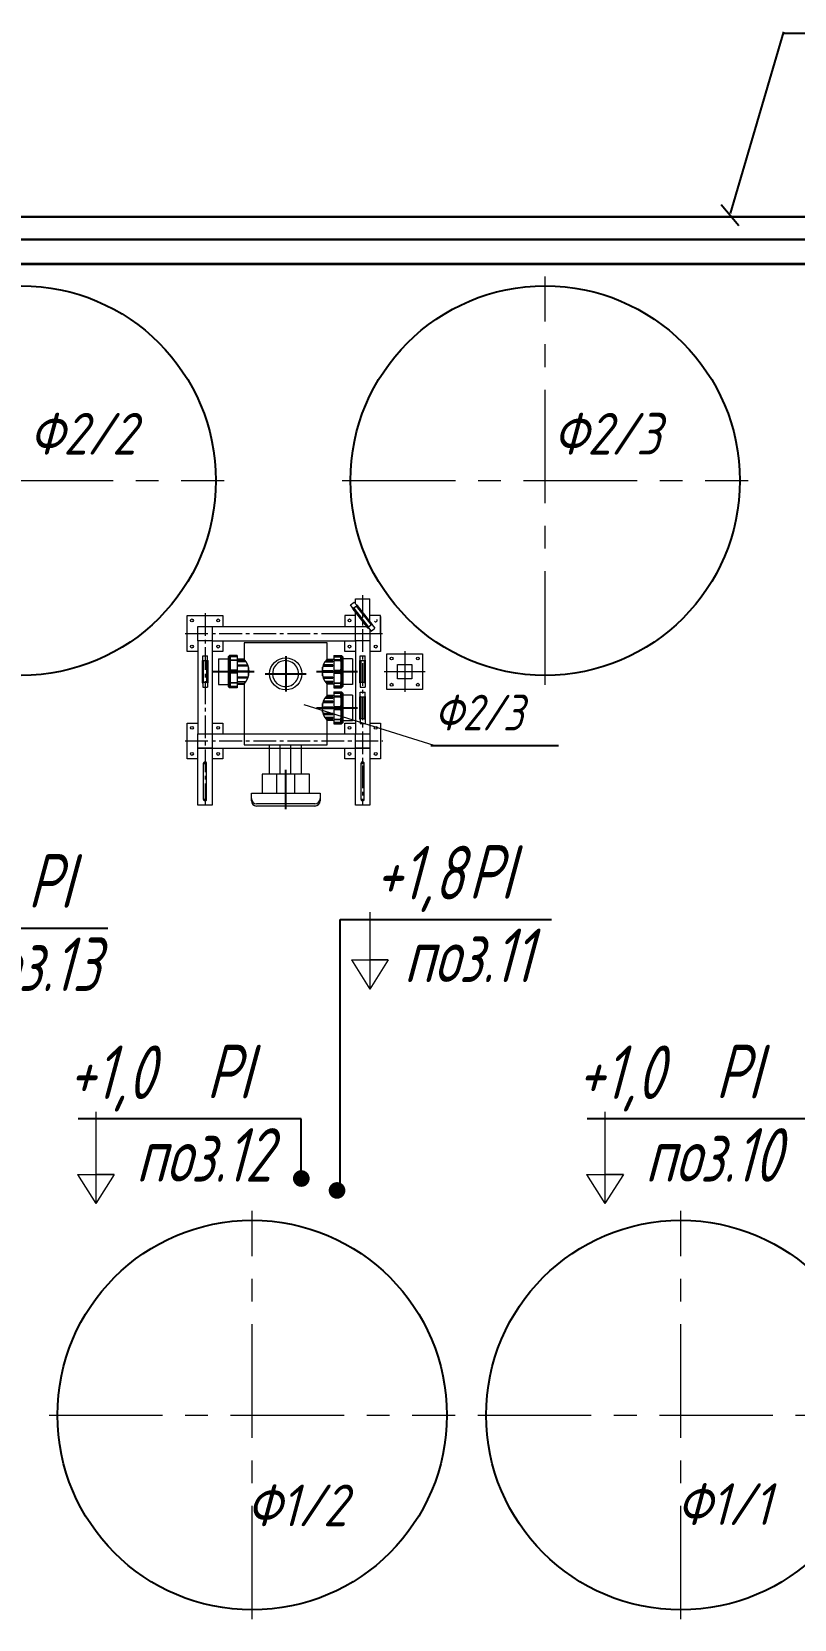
# Model space of a CAD drawing. Header units: millimetres. Extents: x 409 to 1826, y -2285 to 789.
# Drawn here: x 583.1 to 647.1, y 467.8 to 601 of the extents above; entities that cross this region are included whole.
import ezdxf

# ---------------------------------------------------------------- set-up
doc = ezdxf.new("R2010")
doc.units = ezdxf.units.MM
for name, pattern in [('CENTER2', [28.575, 19.05, -3.175, 3.175, -3.175]), ('осевая', [50.8, 31.75, -6.35, 6.35, -6.35]), ('ШТРИХПУНКТИРНАЯ', [25.4, 12.7, -6.35, 0, -6.35])]:
    doc.linetypes.add(name, pattern=pattern)
for name, color, linetype, lineweight in [('1 Оборудование (осн)', 150, 'Continuous', 30), ('1 Оси', 4, 'CENTER2', 9), ('1-основная-050 ж', 2, 'Continuous', 50), ('7-тонкая.текст-02', 4, 'Continuous', 30), ('_0', 7, 'Continuous', 0), ('АР_Стены наружные', 7, 'Continuous', 30), ('Архитек.-025', 140, 'Continuous', 25), ('Окна - 015', 7, 'Continuous', 15), ('Опора', 22, 'Continuous', 15), ('опоры', 10, 'Continuous', 9), ('осевая', 33, 'осевая', 13), ('Тонкая - 018', 254, 'Continuous', 18)]:
    doc.layers.add(name, color=color, linetype=linetype, lineweight=lineweight)
doc.layers.add('7-ТОНКАЯ-02', color=7, linetype='Continuous', lineweight=30, true_color=0xff47ff)
doc.styles.add('2н', font='simplex.shx', dxfattribs={"width": 0.8, "oblique": 15, "height": 3.5})
doc.styles.add('GOST тип А', font='GOST_A.TTF', dxfattribs={"oblique": 15})
doc.styles.get("Standard").update_dxf_attribs({"font": 'GOST_A.TTF', "oblique": 15})

# ---------------------------------------------------------------- blocks, each defined once
blk = doc.blocks.new('опр3')
at = {"linetype": 'осевая', "ltscale": 2}
for p, q in [((654919, -109610), (654983, -109610)), ((657565, -109610), (657629, -109610)), ((654919, -110219), (654983, -110219)), ((657565, -110219), (657629, -110219))]:
    blk.add_line(p, q, dxfattribs=at)
at = {"layer": '1 Оси', "ltscale": 20}
for p, q in [((657597, -106789), (657597, -110315)), ((654951, -107092), (654951, -110315)), ((654619, -107433), (657928, -107433)), ((657265, -107433), (657928, -107433)), ((657515, -107433), (657928, -107433)), ((654619, -109235), (657935, -109235))]:
    blk.add_line(p, q, dxfattribs=at)
at = {"layer": 'Опора', "ltscale": 4}
for p, q in [((657477, -106848), (657717, -106848)), ((657477, -106931), (657477, -106848)), ((657717, -107220), (657717, -106848)), ((657477, -107313), (657477, -107077)), ((655071, -107313), (657662, -107313)), ((654831, -107553), (654831, -108222)), ((655071, -107553), (655071, -108222)), ((655071, -107553), (657477, -107553)), ((657477, -107553), (657477, -108831)), ((657717, -107553), (657717, -108831)), ((654831, -108222), (654831, -109115)), ((655071, -108222), (655071, -109115)), ((657477, -108831), (657477, -109115)), ((657717, -108831), (657717, -109115)), ((655071, -109115), (657141, -109115)), ((657000, -109115), (657477, -109115)), ((655071, -109355), (656635, -109355)), ((656569, -109355), (657477, -109355)), ((654927, -109926), (654927, -109610)), ((654975, -109926), (654975, -109610)), ((657573, -109926), (657573, -109610)), ((657621, -109926), (657621, -109610)), ((654927, -110219), (654927, -109926)), ((654975, -110219), (654975, -109926)), ((657573, -110219), (657573, -109926)), ((657621, -110219), (657621, -109926))]:
    blk.add_line(p, q, dxfattribs=at)
for points in [[(654831, -107733), (654651, -107733), (654651, -107133)], [(654651, -107133), (654651, -107133), (655251, -107133), (655251, -107313)], [(657477, -107133), (657297, -107133), (657297, -107313)], [(657717, -107366), (657717, -107553), (657477, -107553), (657477, -107313)], [(657897, -107433), (657897, -107133), (657717, -107133)], [(657897, -107149), (657897, -107433)], [(655251, -107553), (655251, -107733), (655071, -107733)], [(657477, -107733), (657297, -107733), (657297, -107553)], [(657897, -107433), (657897, -107733), (657717, -107733)], [(657897, -107433), (657897, -107733), (657717, -107733)], [(654831, -109535), (654651, -109535), (654651, -108935)], [(654651, -108935), (654651, -108935), (654831, -108935)], [(655071, -108935), (655251, -108935), (655251, -109115)], [(657297, -109115), (657297, -108935)], [(657297, -108935), (657297, -108935), (657477, -108935)], [(657717, -108935), (657897, -108935), (657897, -109235)], [(657897, -109235), (657897, -109535), (657717, -109535)], [(654831, -109649), (654831, -109355), (655071, -109355), (655071, -109649)], [(655251, -109355), (655251, -109535), (655071, -109535)], [(657477, -109535), (657297, -109535), (657297, -109355)], [(657477, -109649), (657477, -109355), (657717, -109355), (657717, -109649)], [(655071, -109649), (655071, -110315), (654831, -110315), (654831, -109649)], [(657717, -109649), (657717, -110315), (657477, -110315), (657477, -109649)]]:
    blk.add_lwpolyline(points, dxfattribs=at)
for points in [[(654831, -107313), (655071, -107313), (655071, -107553), (654831, -107553)], [(654831, -109115), (655071, -109115), (655071, -109355), (654831, -109355)], [(657477, -109115), (657717, -109115), (657717, -109355), (657477, -109355)]]:
    blk.add_lwpolyline(points, close=True, dxfattribs=at)
for centre in [(654731, -107213), (655171, -107213), (657377, -107213), (657377, -107213), (654731, -107653), (655171, -107653), (657377, -107653), (657377, -107653), (657817, -107653), (657817, -107653), (654731, -109015), (655171, -109015), (657377, -109015), (657817, -109015), (654731, -109455), (655171, -109455), (657377, -109455), (657817, -109455)]:
    blk.add_circle(centre, 24, dxfattribs=at)
for centre, start, end in [((657817, -107213), 208.4887, 44.8159), ((654951, -109610), 0, 180), ((657597, -109610), 0, 180), ((654951, -110219), 180, 0), ((657597, -110219), 180, 0)]:
    blk.add_arc(centre, 24, start, end, dxfattribs=at)
at = {"layer": 'опоры'}
for p, q in [((657392, -106953), (657455, -106904)), ((657435, -107008), (657392, -106953)), ((657434, -107022), (657681, -107337)), ((657496, -106973), (657449, -107010)), ((657449, -107010), (657697, -107324)), ((657498, -106959), (657455, -106904)), ((657744, -107287), (657496, -106973)), ((657760, -107275), (657512, -106960)), ((657695, -107338), (657738, -107393)), ((657744, -107287), (657697, -107324)), ((657738, -107393), (657801, -107344)), ((657758, -107289), (657801, -107344)), ((654901, -107890), (654901, -108255)), ((654911, -107880), (654911, -107810)), ((654911, -107810), (654991, -107810)), ((654921, -107890), (654921, -108255)), ((654981, -107890), (654921, -107890)), ((654981, -108255), (654981, -107890)), ((654991, -107880), (654991, -107810)), ((655001, -108255), (655001, -107890)), ((657547, -107890), (657547, -108255)), ((657557, -107880), (657557, -107810)), ((657557, -107810), (657637, -107810)), ((657567, -107890), (657567, -108255)), ((657627, -107890), (657567, -107890)), ((657627, -108255), (657627, -107890)), ((657637, -107880), (657637, -107810)), ((657647, -108255), (657647, -107890)), ((654911, -108265), (654911, -108334)), ((654911, -108334), (654991, -108334)), ((654981, -108255), (654921, -108255)), ((654991, -108265), (654991, -108334)), ((657557, -108265), (657557, -108334)), ((657557, -108334), (657637, -108334)), ((657557, -108489), (657557, -108419)), ((657557, -108419), (657637, -108419)), ((657627, -108255), (657567, -108255)), ((657637, -108265), (657637, -108334)), ((657637, -108489), (657637, -108419)), ((657547, -108499), (657547, -108864)), ((657567, -108499), (657567, -108864)), ((657627, -108499), (657567, -108499)), ((657627, -108864), (657627, -108499)), ((657647, -108864), (657647, -108499)), ((657557, -108874), (657557, -108943)), ((657557, -108943), (657637, -108943)), ((657627, -108864), (657567, -108864)), ((657637, -108874), (657637, -108943))]:
    blk.add_line(p, q, dxfattribs=at)
for centre, start, end in [((657441, -107016), 38.1727, 218.1727), ((657504, -106966), 38.1727, 218.1727), ((657689, -107331), 218.1727, 38.1727), ((657752, -107281), 218.1727, 38.1727), ((654911, -107890), 0, 180), ((654991, -107890), 0, 180), ((657557, -107890), 0, 180), ((657637, -107890), 0, 180), ((654911, -108255), 180, 0), ((654991, -108255), 180, 0), ((657557, -108255), 180, 0), ((657637, -108255), 180, 0), ((657557, -108499), 0, 180), ((657637, -108499), 0, 180), ((657557, -108864), 180, 0), ((657637, -108864), 180, 0)]:
    blk.add_arc(centre, 10, start, end, dxfattribs=at)

msp = doc.modelspace()

# ---------------------------------------------------------------- hatches: boundary and pattern name
for points in [[(605.05, 504.75, 1), (606.45, 504.75, 1)], [(608.05, 503.75, 1), (609.45, 503.75, 1)]]:
    msp.add_hatch(color=7).paths.add_polyline_path(points)

# ---------------------------------------------------------------- linework, layer by layer
for p, q in [((646.25, 601), (641.75, 585.75)), ((641, 586.5), (642.5, 584.75)), ((541.5, 581.5), (694.25, 581.5)), ((609, 503.5), (609, 526.5)), ((609, 526.5), (626.75, 526.5)), ((572, 525.75), (589.5, 525.75)), ((605.75, 509.75), (587, 509.75)), ((605.75, 504.5), (605.75, 509.75)), ((648.5, 509.75), (629.75, 509.75))]:
    msp.add_line(p, q)
at = {"ltscale": 0.8}
msp.add_line((661.283, 600.856), (646.207, 600.856), dxfattribs=at)
at = {"color": 7, "lineweight": 18}
for p, q in [((598.795, 548.376), (598.795, 546.216)), ((598.795, 548.376), (599.609, 548.376)), ((599.609, 548.543), (599.723, 548.646)), ((599.609, 548.543), (599.609, 546.049)), ((600.378, 548.646), (599.723, 548.646)), ((599.723, 548.646), (599.723, 545.946)), ((599.772, 548.583), (599.791, 548.62)), ((600.378, 548.583), (599.772, 548.583)), ((599.772, 548.503), (599.791, 548.524)), ((599.772, 548.237), (599.791, 548.276)), ((600.378, 548.237), (599.772, 548.237)), ((599.791, 548.62), (599.791, 548.646)), ((599.791, 548.62), (600.378, 548.62)), ((599.791, 548.276), (599.791, 548.524)), ((600.378, 548.524), (599.791, 548.524)), ((599.791, 548.276), (600.378, 548.276)), ((600.378, 548.646), (600.378, 545.946)), ((600.94, 548.342), (600.378, 548.342)), ((600.458, 548.326), (600.458, 548.302)), ((600.458, 548.326), (600.955, 548.326)), ((600.967, 548.314), (600.458, 548.314)), ((600.977, 548.302), (600.458, 548.302)), ((600.458, 548.184), (600.458, 548.115)), ((600.458, 548.184), (601.072, 548.184)), ((601.082, 548.17), (600.458, 548.17)), ((601.119, 548.115), (600.458, 548.115)), ((600.458, 547.851), (600.458, 547.753)), ((600.458, 547.851), (601.254, 547.851)), ((601.259, 547.839), (600.458, 547.839)), ((601.288, 547.756), (600.458, 547.756)), ((601.289, 547.753), (600.458, 547.753)), ((601.315, 546.933), (601.315, 547.659)), ((607.535, 546.933), (607.535, 547.659)), ((607.562, 547.753), (608.392, 547.753)), ((607.563, 547.756), (608.392, 547.756)), ((607.592, 547.839), (608.392, 547.839)), ((608.392, 547.851), (607.597, 547.851)), ((607.732, 548.115), (608.392, 548.115)), ((607.768, 548.17), (608.392, 548.17)), ((608.392, 548.184), (607.778, 548.184)), ((607.873, 548.302), (608.392, 548.302)), ((607.883, 548.314), (608.392, 548.314)), ((608.392, 548.326), (607.895, 548.326)), ((607.91, 548.342), (608.472, 548.342)), ((608.392, 548.326), (608.392, 548.302)), ((608.392, 548.184), (608.392, 548.115)), ((608.392, 547.851), (608.392, 547.753)), ((608.472, 548.646), (608.472, 545.946)), ((608.472, 548.646), (609.128, 548.646)), ((609.059, 548.62), (608.472, 548.62)), ((608.472, 548.583), (609.078, 548.583)), ((608.472, 548.524), (609.059, 548.524)), ((609.059, 548.276), (608.472, 548.276)), ((608.472, 548.237), (609.078, 548.237)), ((609.059, 548.62), (609.059, 548.646)), ((609.078, 548.583), (609.059, 548.62)), ((609.059, 548.276), (609.059, 548.524)), ((609.078, 548.503), (609.059, 548.524)), ((609.078, 548.237), (609.059, 548.276)), ((609.242, 548.543), (609.128, 548.646)), ((609.128, 548.646), (609.128, 545.946)), ((609.242, 548.543), (609.242, 546.049)), ((610.035, 548.376), (609.242, 548.376)), ((610.035, 548.376), (610.035, 546.216)), ((610.035, 548.196), (610.035, 546.396)), ((600.378, 547.425), (599.772, 547.425)), ((600.378, 547.167), (599.772, 547.167)), ((599.791, 546.315), (599.772, 546.354)), ((600.378, 546.354), (599.772, 546.354)), ((600.378, 547.422), (599.791, 547.422)), ((600.378, 547.17), (599.791, 547.17)), ((599.791, 546.067), (599.791, 546.315)), ((600.378, 546.315), (599.791, 546.315)), ((600.458, 547.35), (600.458, 547.241)), ((600.458, 547.35), (601.315, 547.35)), ((601.315, 547.341), (600.458, 547.341)), ((601.315, 547.25), (600.458, 547.25)), ((601.315, 547.241), (600.458, 547.241)), ((600.458, 546.839), (600.458, 546.74)), ((600.458, 546.839), (601.289, 546.839)), ((601.288, 546.835), (600.458, 546.835)), ((601.259, 546.753), (600.458, 546.753)), ((601.254, 546.74), (600.458, 546.74)), ((600.458, 546.476), (600.458, 546.408)), ((600.458, 546.476), (601.119, 546.476)), ((601.082, 546.422), (600.458, 546.422)), ((601.072, 546.408), (600.458, 546.408)), ((600.458, 546.29), (600.458, 546.265)), ((600.458, 546.29), (600.977, 546.29)), ((608.392, 547.35), (607.535, 547.35)), ((607.535, 547.341), (608.392, 547.341)), ((607.535, 547.25), (608.392, 547.25)), ((607.535, 547.241), (608.392, 547.241)), ((608.392, 546.839), (607.562, 546.839)), ((607.563, 546.835), (608.392, 546.835)), ((607.592, 546.753), (608.392, 546.753)), ((607.597, 546.74), (608.392, 546.74)), ((608.392, 546.476), (607.732, 546.476)), ((607.768, 546.422), (608.392, 546.422)), ((607.778, 546.408), (608.392, 546.408)), ((608.392, 546.29), (607.873, 546.29)), ((608.392, 547.35), (608.392, 547.241)), ((608.392, 546.839), (608.392, 546.74)), ((608.392, 546.476), (608.392, 546.408)), ((608.392, 546.29), (608.392, 546.265)), ((608.472, 547.425), (609.078, 547.425)), ((608.472, 547.422), (609.059, 547.422)), ((608.472, 547.17), (609.059, 547.17)), ((608.472, 547.167), (609.078, 547.167)), ((608.472, 546.354), (609.078, 546.354)), ((608.472, 546.315), (609.059, 546.315)), ((609.059, 547.422), (609.078, 547.425)), ((609.059, 547.422), (609.059, 547.17)), ((609.059, 547.17), (609.078, 547.167)), ((609.059, 546.315), (609.078, 546.354)), ((609.059, 546.067), (609.059, 546.315)), ((598.795, 546.216), (599.609, 546.216)), ((599.609, 546.049), (599.723, 545.946)), ((600.378, 545.946), (599.723, 545.946)), ((599.791, 546.067), (599.772, 546.088)), ((599.791, 545.972), (599.772, 546.009)), ((599.791, 546.067), (600.378, 546.067)), ((599.791, 545.946), (599.791, 545.972)), ((599.791, 545.972), (600.378, 545.972)), ((600.378, 546.249), (600.94, 546.249)), ((600.967, 546.278), (600.458, 546.278)), ((600.955, 546.265), (600.458, 546.265)), ((607.732, 545.07), (608.392, 545.07)), ((607.768, 545.124), (608.392, 545.124)), ((608.392, 545.138), (607.778, 545.138)), ((607.873, 545.256), (608.392, 545.256)), ((607.883, 546.278), (608.392, 546.278)), ((607.883, 545.268), (608.392, 545.268)), ((607.895, 546.265), (608.392, 546.265)), ((608.392, 545.281), (607.895, 545.281)), ((608.472, 546.249), (607.91, 546.249)), ((607.91, 545.297), (608.472, 545.297)), ((608.392, 545.281), (608.392, 545.256)), ((608.392, 545.138), (608.392, 545.07)), ((609.059, 546.067), (608.472, 546.067)), ((609.059, 545.972), (608.472, 545.972)), ((608.472, 545.946), (609.128, 545.946)), ((608.472, 545.6), (609.128, 545.601)), ((608.472, 545.6), (608.472, 542.9)), ((609.059, 545.574), (608.472, 545.574)), ((608.472, 545.537), (609.078, 545.537)), ((608.472, 545.479), (609.059, 545.479)), ((609.059, 545.231), (608.472, 545.231)), ((608.472, 545.192), (609.078, 545.192)), ((609.059, 546.067), (609.078, 546.088)), ((609.059, 545.972), (609.078, 546.009)), ((609.059, 545.946), (609.059, 545.972)), ((609.059, 545.574), (609.059, 545.601)), ((609.078, 545.537), (609.059, 545.574)), ((609.059, 545.231), (609.059, 545.479)), ((609.078, 545.458), (609.059, 545.479)), ((609.078, 545.192), (609.059, 545.231)), ((609.242, 546.049), (609.128, 545.946)), ((609.242, 545.497), (609.128, 545.601)), ((609.128, 545.601), (609.128, 542.9)), ((610.035, 546.216), (609.242, 546.216)), ((609.242, 545.497), (609.242, 543.003)), ((610.035, 545.33), (609.242, 545.33)), ((610.035, 545.33), (610.035, 543.17)), ((610.035, 545.15), (610.035, 543.35)), ((607.535, 543.887), (607.535, 544.613)), ((608.392, 544.305), (607.535, 544.305)), ((607.535, 544.296), (608.392, 544.296)), ((607.535, 544.205), (608.392, 544.205)), ((607.535, 544.196), (608.392, 544.196)), ((607.562, 544.707), (608.392, 544.707)), ((608.392, 543.793), (607.562, 543.793)), ((607.563, 544.711), (608.392, 544.711)), ((607.563, 543.79), (608.392, 543.79)), ((607.592, 544.793), (608.392, 544.793)), ((607.592, 543.707), (608.392, 543.707)), ((608.392, 544.806), (607.597, 544.806)), ((607.597, 543.695), (608.392, 543.695)), ((608.392, 544.806), (608.392, 544.707)), ((608.392, 544.305), (608.392, 544.196)), ((608.392, 543.793), (608.392, 543.695)), ((608.472, 544.379), (609.078, 544.379)), ((608.472, 544.377), (609.059, 544.377)), ((608.472, 544.124), (609.059, 544.124)), ((608.472, 544.121), (609.078, 544.121)), ((609.059, 544.377), (609.078, 544.379)), ((609.059, 544.377), (609.059, 544.124)), ((609.059, 544.124), (609.078, 544.121)), ((608.392, 543.431), (607.732, 543.431)), ((607.768, 543.376), (608.392, 543.376)), ((607.778, 543.362), (608.392, 543.362)), ((608.392, 543.244), (607.873, 543.244)), ((607.883, 543.232), (608.392, 543.232)), ((607.895, 543.22), (608.392, 543.22)), ((608.472, 543.204), (607.91, 543.204)), ((608.392, 543.431), (608.392, 543.362)), ((608.392, 543.244), (608.392, 543.22)), ((608.472, 543.309), (609.078, 543.309)), ((608.472, 543.27), (609.059, 543.27)), ((609.059, 543.022), (608.472, 543.022)), ((609.059, 542.926), (608.472, 542.926)), ((608.472, 542.9), (609.128, 542.9)), ((609.059, 543.27), (609.078, 543.309)), ((609.059, 543.022), (609.059, 543.27)), ((609.059, 543.022), (609.078, 543.043)), ((609.059, 542.926), (609.078, 542.963)), ((609.059, 542.9), (609.059, 542.926)), ((609.242, 543.003), (609.128, 542.9)), ((610.035, 543.17), (609.242, 543.17)), ((603.091, 538.702), (603.091, 541.164)), ((603.983, 538.702), (603.983, 541.164)), ((604.867, 538.702), (604.867, 541.164)), ((605.759, 538.702), (605.759, 541.164)), ((603.667, 538.702), (603.667, 537.093)), ((605.184, 538.702), (605.184, 537.093))]:
    msp.add_line(p, q, dxfattribs=at)
at = {"color": 7, "linetype": 'ШТРИХПУНКТИРНАЯ', "ltscale": 10}
for p, q in [((604.44, 548.595), (604.44, 545.619)), ((598.355, 547.296), (601.789, 547.296)), ((602.723, 547.107), (606.157, 547.107)), ((607.027, 547.296), (610.461, 547.296)), ((607.027, 544.25), (610.461, 544.25))]:
    msp.add_line(p, q, dxfattribs=at)
at = {"color": 7, "lineweight": 30}
for p, q in [((599.791, 547.422), (599.772, 547.425)), ((599.791, 547.17), (599.772, 547.167)), ((599.791, 547.422), (599.791, 547.17))]:
    msp.add_line(p, q, dxfattribs=at)
at = {"color": 7, "linetype": 'осевая', "ltscale": 10}
msp.add_line((604.425, 539.058), (604.425, 535.74), dxfattribs=at)
at = {"color": 7, "lineweight": 18}
for points in [[(607.911, 548.342), (607.911, 549.72), (600.94, 549.72), (600.94, 548.342)], [(600.94, 546.249), (600.94, 541.164), (607.911, 541.164), (607.911, 543.204)], [(607.911, 545.297), (607.911, 546.249)], [(601.557, 536.456), (601.557, 537.093)], [(606.919, 536.202), (601.993, 536.202)], [(606.919, 536.013), (601.993, 536.013)]]:
    msp.add_lwpolyline(points, dxfattribs=at)
msp.add_lwpolyline([(602.462, 537.093), (606.429, 537.093), (606.429, 538.702), (602.462, 538.702)], close=True, dxfattribs=at)
msp.add_circle((604.44, 547.107), 1.35, dxfattribs=at)
for centre, radius, start, end in [((610.747, 547.831), 10.982, 177.87936, 182.12061), ((600.007, 548.543), 0.238, 170.3456, 189.65444), ((599.843, 547.296), 1.517, 316.35381, 43.64619), ((604.425, 547.127), 1.09, 127, 307), ((604.425, 547.127), 1.09, 307, 127), ((609.008, 547.296), 1.517, 136.35381, 223.64619), ((608.843, 548.543), 0.238, 350.34556, 9.6544), ((598.103, 547.831), 10.982, 357.87939, 2.12064), ((610.747, 546.76), 10.982, 177.87934, 182.12066), ((598.104, 546.76), 10.982, 357.87934, 2.12066), ((600.007, 546.048), 0.238, 170.34556, 189.6544), ((609.008, 544.25), 1.517, 136.35381, 223.64619), ((608.843, 546.048), 0.238, 350.3456, 9.65444), ((608.843, 545.497), 0.238, 350.34556, 9.6544), ((598.103, 544.786), 10.982, 357.87939, 2.12064), ((598.104, 543.715), 10.982, 357.87934, 2.12066), ((608.843, 543.003), 0.238, 350.3456, 9.65444), ((602.004, 536.649), 0.447, 180.40948, 268.82503), ((602.004, 536.46), 0.447, 180.40948, 268.82503), ((606.887, 536.649), 0.447, 271.17497, 359.59052), ((606.887, 536.46), 0.447, 271.17497, 359.59052)]:
    msp.add_arc(centre, radius, start, end, dxfattribs=at)
at = {"layer": '1 Оборудование (осн)', "color": 7, "lineweight": 25}
for centre in [(582.228, 563.328), (626.226, 563.327), (601.622, 484.896), (637.622, 484.896)]:
    msp.add_circle(centre, 16.35, dxfattribs=at)
at = {"layer": '1 Оси', "color": 7, "ltscale": 20}
for p, q in [((614.436, 548.999), (614.436, 545.591)), ((614.436, 548.999), (614.436, 545.591)), ((612.71, 547.295), (616.161, 547.295)), ((612.71, 547.295), (616.161, 547.295))]:
    msp.add_line(p, q, dxfattribs=at)
at = {"layer": '1-основная-050 ж', "color": 7, "lineweight": 30, "ltscale": 0.5}
msp.add_line((693.942, 585.467), (542.981, 585.467), dxfattribs=at)
at = {"layer": '_0', "ltscale": 0.8}
for p, q in [((611.5, 527.093), (611.5, 523.101)), ((609.953, 523.101), (611.5, 523.101)), ((609.953, 523.101), (611.5, 523.101)), ((609.953, 523.101), (611.5, 523.101)), ((609.953, 523.101), (611.5, 523.101)), ((609.953, 523.101), (611.5, 520.657)), ((611.5, 523.101), (613.047, 523.101)), ((613.047, 523.101), (611.5, 523.101)), ((611.5, 523.101), (613.047, 523.101)), ((613.047, 523.101), (611.5, 523.101)), ((611.5, 523.101), (613.047, 523.101)), ((613.047, 523.101), (611.5, 523.101)), ((611.5, 523.101), (613.047, 523.101)), ((613.047, 523.101), (611.5, 523.101)), ((611.5, 523.101), (611.5, 520.657)), ((613.047, 523.101), (611.5, 520.657)), ((588.5, 510.343), (588.5, 505.101)), ((631.25, 510.343), (631.25, 505.101)), ((586.953, 505.101), (588.5, 505.101)), ((586.953, 505.101), (588.5, 505.101)), ((586.953, 505.101), (588.5, 502.657)), ((588.5, 505.101), (590.047, 505.101)), ((590.047, 505.101), (588.5, 505.101)), ((588.5, 505.101), (590.047, 505.101)), ((590.047, 505.101), (588.5, 505.101)), ((588.5, 505.101), (588.5, 502.657)), ((590.047, 505.101), (588.5, 502.657)), ((629.703, 505.101), (631.25, 505.101)), ((629.703, 505.101), (631.25, 505.101)), ((629.703, 505.101), (631.25, 502.657)), ((631.25, 505.101), (632.797, 505.101)), ((632.797, 505.101), (631.25, 505.101)), ((631.25, 505.101), (632.797, 505.101)), ((632.797, 505.101), (631.25, 505.101)), ((631.25, 505.101), (631.25, 502.657)), ((632.797, 505.101), (631.25, 502.657))]:
    msp.add_line(p, q, dxfattribs=at)
at = {"layer": 'АР_Стены наружные', "color": 7, "ltscale": 1000}
for p, q in [((699.995, 583.558), (541.895, 583.558)), ((699.995, 581.521), (540.308, 581.531))]:
    msp.add_line(p, q, dxfattribs=at)
at = {"layer": 'Архитек.-025', "color": 7, "ltscale": 0.1}
msp.add_line((616.615, 541.107), (627.35, 541.107), dxfattribs=at)
at = {"layer": 'Окна - 015', "color": 7, "lineweight": 15}
for points in [[(601.557, 536.456), (601.557, 537.093), (607.335, 537.093), (607.335, 536.437)], [(607.335, 537.093), (607.335, 536.456)]]:
    msp.add_lwpolyline(points, dxfattribs=at)
at = {"layer": 'Опора', "color": 7, "ltscale": 4}
for points in [[(612.936, 545.796), (612.936, 545.796), (612.936, 548.796)], [(612.936, 548.796), (612.936, 548.796), (615.936, 548.796), (615.936, 547.296)], [(615.036, 547.631), (615.036, 546.696), (613.836, 546.696), (613.836, 547.152)], [(615.936, 548.715), (615.936, 547.296)], [(615.936, 547.296), (615.936, 545.796), (612.936, 545.796)]]:
    msp.add_lwpolyline(points, dxfattribs=at)
msp.add_lwpolyline([(613.836, 547.896), (615.036, 547.896), (615.036, 546.696), (613.836, 546.696)], close=True, dxfattribs=at)
for centre in [(613.336, 548.396), (615.536, 548.396), (613.336, 546.196), (615.536, 546.196)]:
    msp.add_circle(centre, 0.12, dxfattribs=at)
at = {"layer": 'осевая', "color": 7, "lineweight": 18, "ltscale": 0.3}
for p, q in [((626.226, 546.191), (626.226, 580.463)), ((565.182, 563.328), (599.273, 563.328)), ((609.18, 563.327), (643.272, 563.327)), ((601.622, 467.76), (601.622, 502.031)), ((637.622, 467.76), (637.622, 502.031)), ((584.577, 484.896), (618.668, 484.896)), ((620.577, 484.896), (654.668, 484.896))]:
    msp.add_line(p, q, dxfattribs=at)
at = {"layer": 'Тонкая - 018', "color": 7, "ltscale": 0.1}
msp.add_line((616.895, 541.107), (605.999, 544.511), dxfattribs=at)

# ---------------------------------------------------------------- block references
at = {"color": 7, "xscale": 0.005, "yscale": 0.005, "zscale": 0.005}
msp.add_blockref('опр3', (-2677.086, 1087.657), dxfattribs=at)

# ---------------------------------------------------------------- texts
at = {"layer": '7-ТОНКАЯ-02', "color": 7, "ltscale": 0.1, "style": 'GOST тип А', "oblique": 15}
msp.add_text('Ф2/3', height=3, dxfattribs=at).set_placement((616.895, 542.355))
at = {"layer": '7-тонкая.текст-02', "color": 7, "oblique": 15, "width": 0.9}
for s, p in [('PI', (582.786, 527.48)), ('+1,8', (611.931, 528.17)), ('PI', (619.786, 528.23)), (' поз.13', (575.286, 520.48)), (' поз.11', (612.286, 521.23)), ('+1,0', (586.181, 511.42)), ('PI', (597.786, 511.48)), ('+1,0', (628.931, 511.42)), ('PI', (640.536, 511.48)), (' поз.12', (589.786, 504.48)), (' поз.10', (632.536, 504.48))]:
    msp.add_text(s, height=4.5, dxfattribs=at).set_placement(p)
at = {"layer": 'Архитек.-025', "color": 7, "style": '2н', "oblique": 15, "width": 0.8}
for s, p in [('Ф2/2', (582.891, 565.51)), ('Ф2/3', (626.889, 565.51)), ('Ф1/2', (601.138, 475.568)), ('Ф1/1', (637.265, 475.671))]:
    msp.add_text(s, height=3.5, dxfattribs=at).set_placement(p)

doc.saveas('drawing.dxf')
